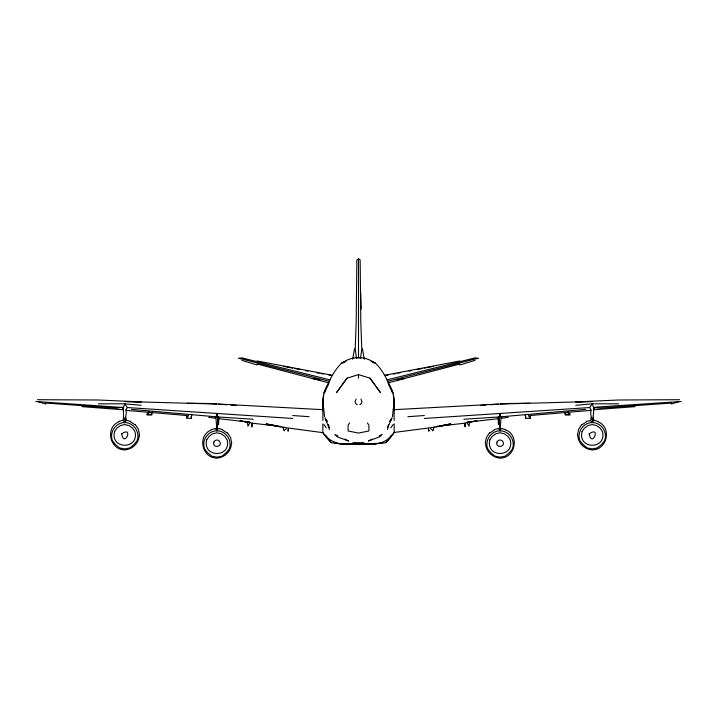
<?xml version="1.0" encoding="UTF-8"?>
<svg xmlns="http://www.w3.org/2000/svg" width="717" height="717" viewBox="0 0 717 717"><rect width="100%" height="100%" fill="white"/><g stroke="black" fill="none" stroke-linecap="round" stroke-linejoin="round"><path stroke-width="1.08" d="M119.085 421.336L123.1 420.279L124.74 422.582C133.81 422.546 140.326 432.279 137.09 440.695L134.196 444.316L129.849 447.937L124.74 448.923L119.64 447.937L115.258 444.316L112.399 440.695C109.163 432.27 115.661 422.537 124.74 422.582L126.389 420.279L130.44 421.336M124.74 422.582L126.389 412.705L125.735 410.07L127.375 407.552L292.653 418.45M186.635 416.003L186.635 418.307L191.582 418.307L191.251 416.658L191.905 415.233M215.279 417.258L215.279 418.199L208.701 417.321M216.928 430.818L215.942 417.482L216.928 413.458C218.757 418.244 217.869 423.613 216.928 428.515L215.942 428.838L216.928 430.818C225.989 430.783 232.505 440.507 229.279 448.923L226.375 452.544L222.028 456.164L216.928 457.159L211.829 456.164L207.446 452.544L204.587 448.923C201.352 440.507 207.849 430.765 216.928 430.818L217.914 428.838L216.928 428.515M288.377 429.358L288.377 431.195L287.714 430.818L288.377 428.838M322.847 420.449C323.43 407.874 320.284 393.92 328.825 383.326M394.153 423.837L394.153 432.656L385.827 442.667C367.83 445.114 349.17 445.114 331.173 442.667L326.567 437.728L322.847 432.459M394.153 420.449C393.579 407.883 396.707 393.92 388.175 383.326M500.072 430.818L501.058 417.482L500.072 413.458L499.086 417.482L499.086 421.264L500.072 428.515L501.058 428.838L500.072 430.818C491.011 430.783 484.495 440.507 487.721 448.923L490.625 452.544L494.972 456.164L500.072 457.159L505.171 456.164L509.554 452.544L512.413 448.923C515.648 440.507 509.151 430.765 500.072 430.818L499.086 428.838L500.072 428.515M501.721 417.258L501.721 418.199L508.299 417.321M525.095 415.233L525.749 416.658L525.418 418.307L530.365 418.307L530.365 417.321L529.047 416.658L528.384 415.233M393.974 410.07L394.153 401.511L393.337 395.022M393.992 408.098L394.153 401.511L392.414 416.828M217.592 416.918L218.9 417.868L218.577 424.563L217.592 416.918L253.146 419.257M393.83 408.036L394.153 401.511L393.4 409.748M252.16 423.245L251.828 426.982L252.16 423.577M469.456 422.582L469.124 426.212L467.475 423.577M352.683 359.226L354.548 348.838M322.847 409.506L322.847 401.511L323.663 395.022M499.408 416.918L498.423 424.563L498.1 417.868L499.408 416.918L463.854 419.257M360.606 357.873L361.789 348.838L360.803 322.498L360.149 259.939L358.5 258.855L356.851 259.939L356.197 322.498L355.211 348.838L356.394 357.873M575.796 405.302L592.26 403.823L593.577 407.552C594.043 412.651 592.914 417.545 592.26 422.582C601.339 422.537 607.837 432.27 604.601 440.695L601.742 444.316L597.36 447.937L592.26 448.923L587.151 447.937L582.804 444.316L579.91 440.695C576.674 432.279 583.19 422.546 592.26 422.582L593.9 420.279L597.915 421.336M387.476 429.501L388.497 424.365M499.579 416.048L500.072 413.458L500.565 415.985M139.232 435.094C139.152 443.034 132.493 449.326 124.74 449.909C109.584 449.873 104.852 427.251 119.147 421.668M216.435 415.985L216.928 413.458L217.421 416.048M231.412 443.33C231.34 451.262 224.672 457.554 216.928 458.145C201.773 458.109 197.032 435.488 211.336 429.895M485.257 443.33L486.377 437.603L489.532 432.79M577.445 435.094L578.556 429.366L581.72 424.563M141.204 405.302L124.74 403.823L123.423 407.552C123.279 411.585 123.942 417.419 123.1 420.279M525.418 418.307L525.749 416.658M592.26 422.582L590.611 420.61L591.265 417.321L590.611 412.705L591.265 410.07L589.625 407.552L424.347 418.45M434.027 426.785L433.238 430.433L432.575 430.818L432.252 429.833L430.603 428.838M594.124 408.905L594.563 407.229L681.15 401.511M152.479 411.639L151.744 414.354L147.128 414.354M148.123 414.354L149.109 411.639M324.586 392.853C328.467 381.955 333.333 371.218 341.713 362.99L345.657 361.422M387.798 427.52L391.921 417.975L390.138 420.547M188.616 415.233L187.953 416.658L186.635 417.321M323.932 392.853L328.207 385.056M218.9 417.868L218.577 418.647L249.857 422.25M391.419 435.138C386.839 442.47 377.178 444.504 369.04 443.984M349.609 422.913L348.095 425.217L348.095 430.98L358.5 433.068L368.905 430.98L368.905 425.217L367.391 422.913M356.071 399.091L355.067 401.511A3.433 3.433 0 0 0 357.191 404.684M390.765 427.852L393.068 424.563M589.625 407.552L592.26 403.823L618.592 403.823M340.808 386.714L336.443 392.728L347.046 378.137L358.5 374.624L369.954 378.137L380.557 392.728L376.192 386.714M342.054 385.002L347.046 378.137M385.827 442.667L390.433 437.728L394.153 432.459L437.513 426.83L450.688 423.881L439.709 425.925M389.573 421.596L391.419 419.624M215.279 428.838L218.246 428.515L222.629 429.564M498.423 428.838L501.389 428.515L505.736 429.564M286.397 428.838L284.748 429.833L284.425 430.818L283.762 430.433L282.973 426.785M249.525 423.577L247.876 426.212L247.544 422.582M489.765 433.059L494.47 429.895M581.953 424.822L586.658 421.668M372.329 439.145L368.377 441.027L379.902 436.743L382.206 434.439L379.239 435.846M671.273 403.985L679.501 401.511M345.827 361.368L343.022 362.497C351.832 356.035 365.168 356.035 373.978 362.497L371.173 361.368M593.577 407.552L600.156 408.098L671.273 403.062M459.902 364.971L475.048 360.364M387.96 382.905L459.902 363.985M586.56 421.336L590.611 420.61M386.92 379.902L475.048 357.891L478.338 358.321L476.151 358.724M387.96 381.22L477.253 358.446M240.849 358.724L238.662 358.321L241.952 357.891L330.08 379.902M211.264 429.564L215.611 428.515M494.372 429.564L498.754 428.515M396.913 380.001L404.594 378.468M408.986 371.128L411.182 370.698M416.667 369.622L422.152 368.547M424.347 368.117L433.131 366.405M384.841 375.242L459.902 360.956M385.934 375.439L388.13 375.036M393.615 374.014L395.811 373.611M398.007 373.207L400.203 372.795M436.044 426.579L438.132 426.274M440.229 425.979L450.688 424.473M467.143 422.179L477.02 420.879L463.854 423.29L437.513 426.337M439.897 425.728L442.048 425.477M444.208 425.226L447.444 424.849M467.143 422.25L498.423 418.647L498.1 417.868M590.611 410.402L529.702 415.555M593.9 409.748L635.056 406.629M585.672 409.353L500.726 416.828L501.721 418.065M350.272 443.922L382.206 443.33M480.372 405.481L485.965 405.078M490.428 404.764L498.252 404.209M500.484 404.047L592.26 401.511L575.796 401.923L618.592 399.996L679.501 399.701M407.883 416.711L424.347 415.519M356.026 357.792L360.974 357.792M394.153 409.676L508.299 403.492L529.702 403.241M364.093 442.649L352.907 442.649M375.618 443.886L341.382 443.886L334.794 443.33M341.713 362.99L343.022 362.99M373.978 362.99L375.287 362.99C383.667 371.218 388.533 381.955 392.414 392.853M35.85 401.511L123.423 407.552M98.408 403.823L124.74 403.823L127.375 407.552M569.872 414.354L565.256 414.354L564.521 411.639M187.298 403.241L208.701 403.492L322.847 409.676M347.96 443.984C338.227 445.042 328.341 440.83 322.847 432.656L322.847 423.837M216.516 404.047L124.74 401.511L141.204 401.923L98.408 399.996L37.499 399.701M218.748 404.209L226.572 404.764M231.035 405.078L236.628 405.481M45.727 403.062L116.844 408.098L122.437 407.229L122.876 408.905M292.653 415.519L309.117 416.711M81.944 406.629L123.1 409.748M187.298 415.555L126.389 410.402M131.328 409.353L216.274 416.828L215.279 418.065M279.487 426.337L253.146 423.29L239.98 420.879L249.857 422.179M269.556 424.849L272.792 425.226M274.952 425.477L277.103 425.728M322.847 432.656L279.487 426.83L266.312 423.881L277.291 425.925M266.312 424.473L276.771 425.979M278.868 426.274L280.956 426.579M316.797 372.795L318.993 373.207M321.189 373.611L323.385 374.014M328.87 375.036L331.066 375.439M332.159 375.242L257.098 360.956M283.869 366.405L292.653 368.117M294.848 368.547L300.333 369.622M305.818 370.698L308.014 371.128M312.406 378.468L320.087 380.001M239.747 358.446L329.04 381.22M257.098 363.985L329.04 382.905M37.499 401.511L45.727 403.985M241.952 360.364L257.098 364.971M371.343 361.422L375.287 362.99M337.761 435.846L334.794 434.439L337.098 436.743L348.623 441.027L344.671 439.145M222.53 429.895L227.235 433.059M130.342 421.668L135.047 424.822M597.853 421.668C612.148 427.251 607.416 449.873 592.26 449.909C584.507 449.326 577.848 443.034 577.768 435.094M505.664 429.895C519.968 435.488 515.227 458.109 500.072 458.145C492.328 457.554 485.66 451.262 485.588 443.33M325.581 419.624L327.427 421.596M331.173 442.667L325.581 435.138M369.954 378.137L374.946 385.002M323.932 424.563L326.235 427.852M326.862 420.547L325.079 417.975L329.524 429.501M360.929 399.091L361.933 401.511A3.433 3.433 0 0 1 359.817 404.684M428.623 429.994L429.286 430.818L428.623 431.195L428.623 428.838M227.468 432.79L230.623 437.603L231.743 443.33M135.28 424.563L138.444 429.366L139.555 435.094M388.793 385.056L393.068 392.853M591.265 417.321L592.26 419.956M123.754 417.321L124.74 419.956M567.891 411.639L568.877 414.354M328.503 424.365L329.202 427.52M593.246 417.321L593.9 420.61M464.84 423.577L465.172 426.982L464.84 423.245M362.452 348.838L364.317 359.226M191.251 416.658L191.582 418.307M125.735 417.321L126.389 420.61M324.586 416.828L322.847 401.511L323.026 410.07M323.008 408.098L322.847 401.511L323.6 409.748M322.847 401.511L323.17 408.036M569.872 413.368L569.872 415.018L565.256 415.018L565.256 414.023M530.365 416.003L530.365 418.307M358.5 258.855L358.5 357.066M358.5 374.624L358.5 378.137M151.744 414.023L151.744 415.018L147.128 415.018L147.128 413.368M114.541 431.643C109.997 449.756 139.483 449.756 134.948 431.643L132.645 428.183L129.024 425.548L124.74 424.563L120.465 425.548L116.844 428.183L114.541 431.643M206.72 439.871C202.185 457.993 231.672 457.993 227.137 439.871L224.833 436.411L221.212 433.776L216.928 432.79L212.653 433.776L209.023 436.411L206.72 439.871M489.863 439.871C485.328 457.993 514.815 457.993 510.28 439.871L507.977 436.411L504.347 433.776L500.072 432.79L495.788 433.776L492.167 436.411L489.863 439.871M582.052 431.643C577.517 449.756 606.994 449.756 602.459 431.643L600.156 428.183L596.535 425.548L592.26 424.563L587.976 425.548L584.355 428.183L582.052 431.643M121.684 433.848C124.31 448.519 133.945 425.306 121.684 433.848M213.863 442.075C211.793 447.793 222.064 447.793 219.994 442.075A3.415 3.415 0 0 0 216.928 440.032A3.415 3.415 0 0 0 213.863 442.075M497.006 442.075C494.936 447.793 505.207 447.793 503.137 442.075A3.415 3.415 0 0 0 500.072 440.032A3.415 3.415 0 0 0 497.006 442.075M589.195 433.848C591.821 448.519 601.455 425.306 589.195 433.848M360.642 296.157L360.543 292.204L360.803 309.332L360.642 296.157"/></g></svg>
